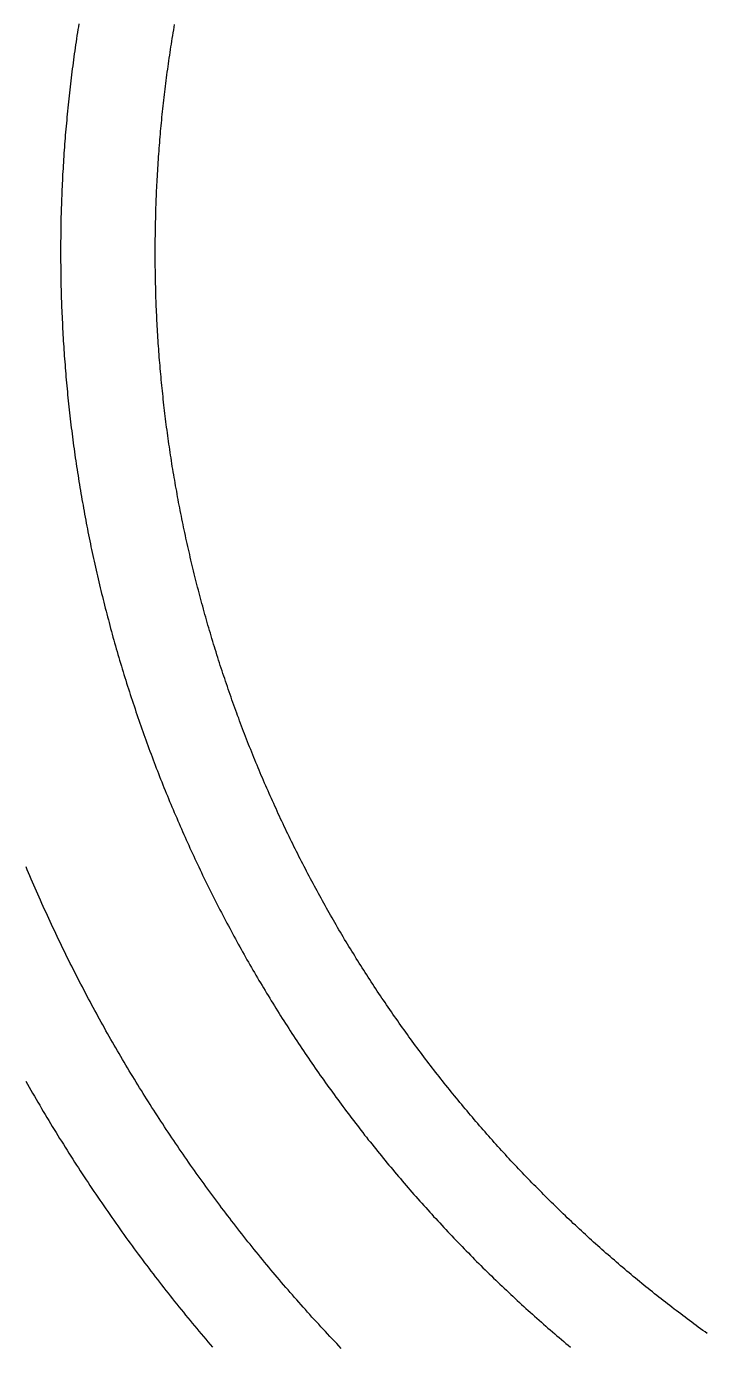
# Model space of a CAD drawing. Header units: inches. Extents: x -43479 to 56521, y -44741 to 59530.
# Drawn here: x 1873 to 2734, y 37830 to 39505 of the extents above; entities that cross this region are included whole.
import ezdxf

# ---------------------------------------------------------------- set-up
doc = ezdxf.new("R2010")
doc.units = ezdxf.units.IN
doc.header["$MEASUREMENT"] = 0

# ---------------------------------------------------------------- blocks, each defined once
blk = doc.blocks.new('kanishk_spiralEditV1')
for points in [[(872.5, 2433.2), (874.7, 2437.1), (876.9, 2440.9), (879.1, 2444.8), (881.3, 2448.7), (883.5, 2452.5), (885.8, 2456.4), (888, 2460.2), (890.3, 2464), (892.5, 2467.9), (894.8, 2471.7), (897.1, 2475.5), (899.3, 2479.4), (901.6, 2483.2), (903.9, 2487), (906.2, 2490.8), (908.5, 2494.6), (910.9, 2498.4), (913.2, 2502.2), (915.5, 2506), (917.9, 2509.7), (920.2, 2513.5), (922.6, 2517.3), (924.9, 2521), (927.3, 2524.8), (929.7, 2528.6), (932.1, 2532.3), (934.5, 2536.1), (936.9, 2539.8), (939.3, 2543.5), (941.7, 2547.3), (944.1, 2551), (946.6, 2554.7), (949, 2558.4), (951.5, 2562.1), (953.9, 2565.8), (956.4, 2569.5), (958.9, 2573.2), (961.4, 2576.9), (963.9, 2580.6), (966.3, 2584.2), (968.9, 2587.9), (971.4, 2591.6), (973.9, 2595.2), (976.4, 2598.9), (978.9, 2602.5), (981.5, 2606.2), (984, 2609.8), (986.6, 2613.4), (989.2, 2617.1), (991.7, 2620.7), (994.3, 2624.3), (996.9, 2627.9), (999.5, 2631.5), (1002.1, 2635.1), (1004.7, 2638.7), (1007.3, 2642.3), (1009.9, 2645.9), (1012.6, 2649.5), (1015.2, 2653), (1017.9, 2656.6), (1020.5, 2660.1), (1023.2, 2663.7), (1025.8, 2667.2), (1028.5, 2670.8), (1031.2, 2674.3), (1033.9, 2677.8), (1036.6, 2681.4), (1039.3, 2684.9), (1042, 2688.4), (1044.7, 2691.9), (1047.5, 2695.4), (1050.2, 2698.9), (1052.9, 2702.4), (1055.7, 2705.9), (1058.4, 2709.3), (1061.2, 2712.8), (1064, 2716.3), (1066.7, 2719.7), (1069.5, 2723.2), (1072.3, 2726.6), (1075.1, 2730.1), (1077.9, 2733.5), (1080.7, 2736.9), (1083.5, 2740.4), (1086.4, 2743.8), (1089.2, 2747.2), (1092, 2750.6), (1094.9, 2754), (1097.7, 2757.4), (1100.6, 2760.8), (1103.5, 2764.1), (1106.3, 2767.5), (1109.2, 2770.9)], [(939.8, 1092), (939.2, 1095.8), (938.6, 1099.6), (938, 1103.4), (937.4, 1107.2), (936.8, 1111.1), (936.3, 1114.9), (935.7, 1118.7), (935.1, 1122.5), (934.6, 1126.3), (934.1, 1130.1), (933.5, 1133.9), (933, 1137.8), (932.5, 1141.6), (932, 1145.4), (931.5, 1149.2), (931, 1153), (930.6, 1156.9), (930.1, 1160.7), (929.6, 1164.5), (929.2, 1168.3), (928.7, 1172.1), (928.3, 1176), (927.9, 1179.8), (927.5, 1183.6), (927, 1187.4), (926.6, 1191.3), (926.2, 1195.1), (925.9, 1198.9), (925.5, 1202.8), (925.1, 1206.6), (924.7, 1210.4), (924.4, 1214.2), (924, 1218.1), (923.7, 1221.9), (923.4, 1225.7), (923, 1229.6), (922.7, 1233.4), (922.4, 1237.2), (922.1, 1241.1), (921.8, 1244.9), (921.5, 1248.7), (921.3, 1252.6), (921, 1256.4), (920.7, 1260.3), (920.5, 1264.1), (920.2, 1267.9), (920, 1271.8), (919.8, 1275.6), (919.6, 1279.4), (919.3, 1283.3), (919.1, 1287.1), (918.9, 1290.9), (918.8, 1294.8), (918.6, 1298.6), (918.4, 1302.5), (918.2, 1306.3), (918.1, 1310.1), (917.9, 1314), (917.8, 1317.8), (917.7, 1321.7), (917.6, 1325.5), (917.4, 1329.3), (917.3, 1333.2), (917.2, 1337), (917.1, 1340.8), (917.1, 1344.7), (917, 1348.5), (916.9, 1352.4), (916.9, 1356.2), (916.8, 1360), (916.8, 1363.9), (916.7, 1367.7), (916.7, 1371.6), (916.7, 1375.4), (916.7, 1379.2), (916.7, 1383.1), (916.7, 1386.9), (916.7, 1390.7), (916.7, 1394.6), (916.8, 1398.4), (916.8, 1402.2), (916.8, 1406.1), (916.9, 1409.9), (917, 1413.8), (917, 1417.6), (917.1, 1421.4), (917.2, 1425.3), (917.3, 1429.1), (917.4, 1432.9), (917.5, 1436.8), (917.6, 1440.6), (917.7, 1444.4), (917.9, 1448.2), (918, 1452.1), (918.2, 1455.9), (918.3, 1459.7), (918.5, 1463.6), (918.7, 1467.4), (918.9, 1471.2), (919, 1475), (919.2, 1478.9), (919.5, 1482.7), (919.7, 1486.5), (919.9, 1490.4), (920.1, 1494.2), (920.4, 1498), (920.6, 1501.8), (920.9, 1505.6), (921.1, 1509.5), (921.4, 1513.3), (921.7, 1517.1), (922, 1520.9), (922.3, 1524.7), (922.6, 1528.6), (922.9, 1532.4), (923.2, 1536.2), (923.5, 1540), (923.9, 1543.8), (924.2, 1547.6), (924.5, 1551.4), (924.9, 1555.2), (925.3, 1559.1), (925.6, 1562.9), (926, 1566.7), (926.4, 1570.5), (926.8, 1574.3), (927.2, 1578.1), (927.6, 1581.9), (928.1, 1585.7), (928.5, 1589.5), (928.9, 1593.3), (929.4, 1597.1), (929.8, 1600.9), (930.3, 1604.7), (930.8, 1608.5), (931.2, 1612.3), (931.7, 1616.1), (932.2, 1619.9), (932.7, 1623.6), (933.2, 1627.4), (933.7, 1631.2), (934.3, 1635), (934.8, 1638.8), (935.3, 1642.6), (935.9, 1646.4), (936.5, 1650.1), (937, 1653.9), (937.6, 1657.7), (938.2, 1661.5), (938.8, 1665.3), (939.4, 1669), (940, 1672.8), (940.6, 1676.6), (941.2, 1680.3), (941.8, 1684.1), (942.5, 1687.9), (943.1, 1691.6), (943.7, 1695.4), (944.4, 1699.2), (945.1, 1702.9), (945.8, 1706.7), (946.4, 1710.4), (947.1, 1714.2), (947.8, 1717.9), (948.5, 1721.7), (949.2, 1725.4), (950, 1729.2), (950.7, 1732.9), (951.4, 1736.7), (952.2, 1740.4), (952.9, 1744.2), (953.7, 1747.9), (954.5, 1751.6), (955.2, 1755.4), (956, 1759.1), (956.8, 1762.8), (957.6, 1766.6), (958.4, 1770.3), (959.2, 1774), (960.1, 1777.8), (960.9, 1781.5), (961.7, 1785.2), (962.6, 1788.9), (963.4, 1792.6), (964.3, 1796.3), (965.2, 1800.1), (966, 1803.8), (966.9, 1807.5), (967.8, 1811.2), (968.7, 1814.9), (969.6, 1818.6), (970.5, 1822.3), (971.5, 1826), (972.4, 1829.7), (973.3, 1833.4), (974.3, 1837.1), (975.2, 1840.8), (976.2, 1844.4), (977.2, 1848.1), (978.1, 1851.8), (979.1, 1855.5), (980.1, 1859.2), (981.1, 1862.8), (982.1, 1866.5), (983.1, 1870.2), (984.2, 1873.8), (985.2, 1877.5), (986.2, 1881.2), (987.3, 1884.8), (988.3, 1888.5), (989.4, 1892.2), (990.5, 1895.8), (991.5, 1899.5), (992.6, 1903.1), (993.7, 1906.8), (994.8, 1910.4), (995.9, 1914), (997, 1917.7), (998.2, 1921.3), (999.3, 1924.9), (1000.4, 1928.6), (1001.6, 1932.2), (1002.7, 1935.8), (1003.9, 1939.5), (1005, 1943.1), (1006.2, 1946.7), (1007.4, 1950.3), (1008.6, 1953.9), (1009.8, 1957.5), (1011, 1961.1), (1012.2, 1964.7), (1013.4, 1968.3), (1014.7, 1971.9), (1015.9, 1975.5), (1017.1, 1979.1), (1018.4, 1982.7), (1019.6, 1986.3), (1020.9, 1989.9), (1022.2, 1993.5), (1023.5, 1997.1), (1024.7, 2000.6), (1026, 2004.2), (1027.3, 2007.8), (1028.6, 2011.3), (1030, 2014.9), (1031.3, 2018.5), (1032.6, 2022), (1034, 2025.6), (1035.3, 2029.1), (1036.7, 2032.7), (1038, 2036.2), (1039.4, 2039.8), (1040.8, 2043.3), (1042.1, 2046.8), (1043.5, 2050.4), (1044.9, 2053.9), (1046.3, 2057.4), (1047.7, 2061), (1049.2, 2064.5), (1050.6, 2068), (1052, 2071.5), (1053.5, 2075), (1054.9, 2078.5), (1056.4, 2082), (1057.8, 2085.5), (1059.3, 2089), (1060.8, 2092.5), (1062.3, 2096), (1063.8, 2099.5), (1065.2, 2103), (1066.8, 2106.5), (1068.3, 2110), (1069.8, 2113.4), (1071.3, 2116.9), (1072.9, 2120.4), (1074.4, 2123.8), (1075.9, 2127.3), (1077.5, 2130.8), (1079.1, 2134.2), (1080.6, 2137.7), (1082.2, 2141.1), (1083.8, 2144.6), (1085.4, 2148), (1087, 2151.4), (1088.6, 2154.9), (1090.2, 2158.3), (1091.8, 2161.7), (1093.5, 2165.2), (1095.1, 2168.6), (1096.7, 2172), (1098.4, 2175.4), (1100, 2178.8), (1101.7, 2182.2), (1103.4, 2185.6), (1105, 2189), (1106.7, 2192.4), (1108.4, 2195.8), (1110.1, 2199.2), (1111.8, 2202.6), (1113.5, 2205.9), (1115.3, 2209.3), (1117, 2212.7), (1118.7, 2216), (1120.5, 2219.4), (1122.2, 2222.8), (1124, 2226.1), (1125.7, 2229.5), (1127.5, 2232.8), (1129.3, 2236.2), (1131, 2239.5), (1132.8, 2242.8), (1134.6, 2246.2), (1136.4, 2249.5), (1138.2, 2252.8), (1140, 2256.1), (1141.9, 2259.5), (1143.7, 2262.8), (1145.5, 2266.1), (1147.4, 2269.4), (1149.2, 2272.7), (1151.1, 2276), (1152.9, 2279.3), (1154.8, 2282.6), (1156.7, 2285.8), (1158.6, 2289.1), (1160.5, 2292.4), (1162.4, 2295.7), (1164.3, 2298.9), (1166.2, 2302.2), (1168.1, 2305.5), (1170, 2308.7), (1172, 2312), (1173.9, 2315.2), (1175.8, 2318.4), (1177.8, 2321.7), (1179.7, 2324.9), (1181.7, 2328.1), (1183.7, 2331.4), (1185.7, 2334.6), (1187.6, 2337.8), (1189.6, 2341), (1191.6, 2344.2), (1193.6, 2347.4), (1195.6, 2350.6), (1197.7, 2353.8), (1199.7, 2357), (1201.7, 2360.2), (1203.8, 2363.4), (1205.8, 2366.5), (1207.8, 2369.7), (1209.9, 2372.9), (1212, 2376), (1214, 2379.2), (1216.1, 2382.4), (1218.2, 2385.5), (1220.3, 2388.6), (1222.4, 2391.8), (1224.5, 2394.9), (1226.6, 2398.1), (1228.7, 2401.2), (1230.8, 2404.3), (1232.9, 2407.4), (1235.1, 2410.5), (1237.2, 2413.6), (1239.4, 2416.7), (1241.5, 2419.8), (1243.7, 2422.9), (1245.8, 2426), (1248, 2429.1), (1250.2, 2432.2), (1252.4, 2435.3), (1254.6, 2438.3), (1256.8, 2441.4), (1259, 2444.4), (1261.2, 2447.5), (1263.4, 2450.5), (1265.6, 2453.6), (1267.9, 2456.6), (1270.1, 2459.7), (1272.3, 2462.7), (1274.6, 2465.7), (1276.8, 2468.7), (1279.1, 2471.8), (1281.4, 2474.8), (1283.6, 2477.8), (1285.9, 2480.8), (1288.2, 2483.8), (1290.5, 2486.8), (1292.8, 2489.8), (1295.1, 2492.7), (1297.4, 2495.7), (1299.7, 2498.7), (1302, 2501.7), (1304.4, 2504.6), (1306.7, 2507.6), (1309, 2510.5), (1311.4, 2513.5), (1313.7, 2516.4), (1316.1, 2519.3), (1318.4, 2522.3), (1320.8, 2525.2), (1323.2, 2528.1), (1325.6, 2531), (1328, 2533.9), (1330.3, 2536.9), (1332.7, 2539.8), (1335.2, 2542.6), (1337.6, 2545.5), (1340, 2548.4), (1342.4, 2551.3), (1344.8, 2554.2), (1347.3, 2557), (1349.7, 2559.9), (1352.2, 2562.8), (1354.6, 2565.6), (1357.1, 2568.5), (1359.5, 2571.3), (1362, 2574.1), (1364.5, 2577), (1367, 2579.8), (1369.4, 2582.6), (1371.9, 2585.4), (1374.4, 2588.2), (1376.9, 2591), (1379.4, 2593.8), (1382, 2596.6), (1384.5, 2599.4), (1387, 2602.2), (1389.5, 2605), (1392.1, 2607.8), (1394.6, 2610.5), (1397.2, 2613.3), (1399.7, 2616), (1402.3, 2618.8), (1404.9, 2621.5), (1407.4, 2624.3), (1410, 2627), (1412.6, 2629.7), (1415.2, 2632.4), (1417.8, 2635.2), (1420.4, 2637.9), (1423, 2640.6), (1425.6, 2643.3), (1428.2, 2646), (1430.8, 2648.7), (1433.5, 2651.3), (1436.1, 2654), (1438.7, 2656.7), (1441.4, 2659.4), (1444, 2662), (1446.7, 2664.7), (1449.3, 2667.3), (1452, 2670), (1454.7, 2672.6), (1457.3, 2675.2), (1460, 2677.8), (1462.7, 2680.5), (1465.4, 2683.1), (1468.1, 2685.7), (1470.8, 2688.3), (1473.5, 2690.9), (1476.2, 2693.5), (1478.9, 2696.1), (1481.7, 2698.6), (1484.4, 2701.2), (1487.1, 2703.8), (1489.9, 2706.3), (1492.6, 2708.9), (1495.4, 2711.4), (1498.1, 2714), (1500.9, 2716.5), (1503.6, 2719.1), (1506.4, 2721.6), (1509.2, 2724.1), (1512, 2726.6), (1514.8, 2729.1), (1517.5, 2731.6), (1520.3, 2734.1), (1523.1, 2736.6), (1526, 2739.1), (1528.8, 2741.6), (1531.6, 2744), (1534.4, 2746.5), (1537.2, 2749), (1540.1, 2751.4), (1542.9, 2753.9), (1545.7, 2756.3), (1548.6, 2758.7), (1551.4, 2761.2), (1554.3, 2763.6), (1557.1, 2766), (1560, 2768.4), (1562.9, 2770.8)], [(1736.2, 2753.5), (1733.4, 2751.5), (1730.6, 2749.5), (1727.8, 2747.4), (1724.9, 2745.4), (1722.1, 2743.3), (1719.3, 2741.2), (1716.5, 2739.2), (1713.7, 2737.1), (1710.9, 2735), (1708.1, 2732.9), (1705.3, 2730.8), (1702.6, 2728.7), (1699.8, 2726.6), (1697, 2724.5), (1694.2, 2722.4), (1691.5, 2720.2), (1688.7, 2718.1), (1686, 2716), (1683.2, 2713.8), (1680.4, 2711.7), (1677.7, 2709.5), (1675, 2707.4), (1672.2, 2705.2), (1669.5, 2703), (1666.8, 2700.8), (1664, 2698.7), (1661.3, 2696.5), (1658.6, 2694.3), (1655.9, 2692.1), (1653.2, 2689.9), (1650.5, 2687.6), (1647.8, 2685.4), (1645.1, 2683.2), (1642.4, 2681), (1639.7, 2678.7), (1637.1, 2676.5), (1634.4, 2674.2), (1631.7, 2672), (1629.1, 2669.7), (1626.4, 2667.5), (1623.7, 2665.2), (1621.1, 2662.9), (1618.5, 2660.6), (1615.8, 2658.3), (1613.2, 2656), (1610.5, 2653.7), (1607.9, 2651.4), (1605.3, 2649.1), (1602.7, 2646.8), (1600.1, 2644.5), (1597.5, 2642.2), (1594.8, 2639.8), (1592.2, 2637.5), (1589.7, 2635.1), (1587.1, 2632.8), (1584.5, 2630.4), (1581.9, 2628.1), (1579.3, 2625.7), (1576.8, 2623.3), (1574.2, 2621), (1571.6, 2618.6), (1569.1, 2616.2), (1566.5, 2613.8), (1564, 2611.4), (1561.4, 2609), (1558.9, 2606.6), (1556.4, 2604.2), (1553.8, 2601.7), (1551.3, 2599.3), (1548.8, 2596.9), (1546.3, 2594.4), (1543.8, 2592), (1541.3, 2589.5), (1538.8, 2587.1), (1536.3, 2584.6), (1533.8, 2582.2), (1531.3, 2579.7), (1528.8, 2577.2), (1526.4, 2574.7), (1523.9, 2572.2), (1521.4, 2569.7), (1519, 2567.2), (1516.5, 2564.7), (1514.1, 2562.2), (1511.6, 2559.7), (1509.2, 2557.2), (1506.8, 2554.7), (1504.4, 2552.2), (1501.9, 2549.6), (1499.5, 2547.1), (1497.1, 2544.5), (1494.7, 2542), (1492.3, 2539.4), (1489.9, 2536.9), (1487.5, 2534.3), (1485.1, 2531.7), (1482.8, 2529.2), (1480.4, 2526.6), (1478, 2524), (1475.6, 2521.4), (1473.3, 2518.8), (1470.9, 2516.2), (1468.6, 2513.6), (1466.2, 2511), (1463.9, 2508.4), (1461.6, 2505.7), (1459.3, 2503.1), (1456.9, 2500.5), (1454.6, 2497.8), (1452.3, 2495.2), (1450, 2492.6), (1447.7, 2489.9), (1445.4, 2487.2), (1443.1, 2484.6), (1440.8, 2481.9), (1438.6, 2479.2), (1436.3, 2476.6), (1434, 2473.9), (1431.8, 2471.2), (1429.5, 2468.5), (1427.3, 2465.8), (1425, 2463.1), (1422.8, 2460.4), (1420.5, 2457.7), (1418.3, 2455), (1416.1, 2452.2), (1413.9, 2449.5), (1411.7, 2446.8), (1409.5, 2444.1), (1407.3, 2441.3), (1405.1, 2438.6), (1402.9, 2435.8), (1400.7, 2433.1), (1398.5, 2430.3), (1396.3, 2427.5), (1394.2, 2424.8), (1392, 2422), (1389.9, 2419.2), (1387.7, 2416.4), (1385.6, 2413.7), (1383.4, 2410.9), (1381.3, 2408.1), (1379.2, 2405.3), (1377.1, 2402.5), (1374.9, 2399.6), (1372.8, 2396.8), (1370.7, 2394), (1368.6, 2391.2), (1366.5, 2388.4), (1364.4, 2385.5), (1362.4, 2382.7), (1360.3, 2379.8), (1358.2, 2377), (1356.2, 2374.1), (1354.1, 2371.3), (1352.1, 2368.4), (1350, 2365.6), (1348, 2362.7), (1345.9, 2359.8), (1343.9, 2356.9), (1341.9, 2354.1), (1339.9, 2351.2), (1337.9, 2348.3), (1335.9, 2345.4), (1333.9, 2342.5), (1331.9, 2339.6), (1329.9, 2336.7), (1327.9, 2333.8), (1325.9, 2330.8), (1324, 2327.9), (1322, 2325), (1320, 2322.1), (1318.1, 2319.1), (1316.2, 2316.2), (1314.2, 2313.2), (1312.3, 2310.3), (1310.4, 2307.3), (1308.4, 2304.4), (1306.5, 2301.4), (1304.6, 2298.5), (1302.7, 2295.5), (1300.8, 2292.5), (1298.9, 2289.5), (1297.1, 2286.6), (1295.2, 2283.6), (1293.3, 2280.6), (1291.4, 2277.6), (1289.6, 2274.6), (1287.7, 2271.6), (1285.9, 2268.6), (1284, 2265.6), (1282.2, 2262.6), (1280.4, 2259.5), (1278.6, 2256.5), (1276.7, 2253.5), (1274.9, 2250.5), (1273.1, 2247.4), (1271.3, 2244.4), (1269.5, 2241.3), (1267.8, 2238.3), (1266, 2235.2), (1264.2, 2232.2), (1262.5, 2229.1), (1260.7, 2226.1), (1258.9, 2223), (1257.2, 2219.9), (1255.5, 2216.9), (1253.7, 2213.8), (1252, 2210.7), (1250.3, 2207.6), (1248.6, 2204.5), (1246.9, 2201.4), (1245.2, 2198.3), (1243.5, 2195.2), (1241.8, 2192.1), (1240.1, 2189), (1238.4, 2185.9), (1236.7, 2182.8), (1235.1, 2179.7), (1233.4, 2176.6), (1231.8, 2173.4), (1230.1, 2170.3), (1228.5, 2167.2), (1226.9, 2164), (1225.2, 2160.9), (1223.6, 2157.8), (1222, 2154.6), (1220.4, 2151.5), (1218.8, 2148.3), (1217.2, 2145.2), (1215.6, 2142), (1214.1, 2138.8), (1212.5, 2135.7), (1210.9, 2132.5), (1209.4, 2129.3), (1207.8, 2126.1), (1206.3, 2122.9), (1204.7, 2119.8), (1203.2, 2116.6), (1201.7, 2113.4), (1200.1, 2110.2), (1198.6, 2107), (1197.1, 2103.8), (1195.6, 2100.6), (1194.1, 2097.4), (1192.6, 2094.2), (1191.2, 2090.9), (1189.7, 2087.7), (1188.2, 2084.5), (1186.8, 2081.3), (1185.3, 2078), (1183.9, 2074.8), (1182.4, 2071.6), (1181, 2068.3), (1179.6, 2065.1), (1178.1, 2061.8), (1176.7, 2058.6), (1175.3, 2055.3), (1173.9, 2052.1), (1172.5, 2048.8), (1171.1, 2045.6), (1169.8, 2042.3), (1168.4, 2039), (1167, 2035.8), (1165.7, 2032.5), (1164.3, 2029.2), (1163, 2025.9), (1161.6, 2022.7), (1160.3, 2019.4), (1159, 2016.1), (1157.7, 2012.8), (1156.3, 2009.5), (1155, 2006.2), (1153.7, 2002.9), (1152.5, 1999.6), (1151.2, 1996.3), (1149.9, 1993), (1148.6, 1989.7), (1147.4, 1986.4), (1146.1, 1983), (1144.9, 1979.7), (1143.6, 1976.4), (1142.4, 1973.1), (1141.1, 1969.7), (1139.9, 1966.4), (1138.7, 1963.1), (1137.5, 1959.7), (1136.3, 1956.4), (1135.1, 1953.1), (1133.9, 1949.7), (1132.7, 1946.4), (1131.6, 1943), (1130.4, 1939.7), (1129.2, 1936.3), (1128.1, 1932.9), (1126.9, 1929.6), (1125.8, 1926.2), (1124.7, 1922.8), (1123.5, 1919.5), (1122.4, 1916.1), (1121.3, 1912.7), (1120.2, 1909.4), (1119.1, 1906), (1118, 1902.6), (1116.9, 1899.2), (1115.9, 1895.8), (1114.8, 1892.4), (1113.7, 1889), (1112.7, 1885.6), (1111.6, 1882.3), (1110.6, 1878.9), (1109.6, 1875.5), (1108.5, 1872), (1107.5, 1868.6), (1106.5, 1865.2), (1105.5, 1861.8), (1104.5, 1858.4), (1103.5, 1855), (1102.5, 1851.6), (1101.6, 1848.2), (1100.6, 1844.7), (1099.6, 1841.3), (1098.7, 1837.9), (1097.7, 1834.5), (1096.8, 1831), (1095.8, 1827.6), (1094.9, 1824.2), (1094, 1820.7), (1093.1, 1817.3), (1092.2, 1813.8), (1091.3, 1810.4), (1090.4, 1806.9), (1089.5, 1803.5), (1088.6, 1800.1), (1087.8, 1796.6), (1086.9, 1793.1), (1086, 1789.7), (1085.2, 1786.2), (1084.4, 1782.8), (1083.5, 1779.3), (1082.7, 1775.8), (1081.9, 1772.4), (1081.1, 1768.9), (1080.3, 1765.4), (1079.5, 1762), (1078.7, 1758.5), (1077.9, 1755), (1077.1, 1751.5), (1076.3, 1748.1), (1075.6, 1744.6), (1074.8, 1741.1), (1074.1, 1737.6), (1073.3, 1734.1), (1072.6, 1730.6), (1071.9, 1727.2), (1071.2, 1723.7), (1070.5, 1720.2), (1069.8, 1716.7), (1069.1, 1713.2), (1068.4, 1709.7), (1067.7, 1706.2), (1067, 1702.7), (1066.3, 1699.2), (1065.7, 1695.7), (1065, 1692.2), (1064.4, 1688.7), (1063.8, 1685.1), (1063.1, 1681.6), (1062.5, 1678.1), (1061.9, 1674.6), (1061.3, 1671.1), (1060.7, 1667.6), (1060.1, 1664.1), (1059.5, 1660.5), (1058.9, 1657), (1058.3, 1653.5), (1057.8, 1650), (1057.2, 1646.4), (1056.7, 1642.9), (1056.1, 1639.4), (1055.6, 1635.9), (1055.1, 1632.3), (1054.6, 1628.8), (1054, 1625.3), (1053.5, 1621.7), (1053, 1618.2), (1052.5, 1614.6), (1052.1, 1611.1), (1051.6, 1607.6), (1051.1, 1604), (1050.7, 1600.5), (1050.2, 1596.9), (1049.8, 1593.4), (1049.3, 1589.8), (1048.9, 1586.3), (1048.5, 1582.8), (1048, 1579.2), (1047.6, 1575.7), (1047.2, 1572.1), (1046.8, 1568.5), (1046.5, 1565), (1046.1, 1561.4), (1045.7, 1557.9), (1045.3, 1554.3), (1045, 1550.8), (1044.6, 1547.2), (1044.3, 1543.7), (1044, 1540.1), (1043.6, 1536.5), (1043.3, 1533), (1043, 1529.4), (1042.7, 1525.8), (1042.4, 1522.3), (1042.1, 1518.7), (1041.8, 1515.1), (1041.5, 1511.6), (1041.3, 1508), (1041, 1504.4), (1040.8, 1500.9), (1040.5, 1497.3), (1040.3, 1493.7), (1040.1, 1490.2), (1039.8, 1486.6), (1039.6, 1483), (1039.4, 1479.4), (1039.2, 1475.9), (1039, 1472.3), (1038.8, 1468.7), (1038.7, 1465.1), (1038.5, 1461.6), (1038.3, 1458), (1038.2, 1454.4), (1038, 1450.8), (1037.9, 1447.2), (1037.7, 1443.7), (1037.6, 1440.1), (1037.5, 1436.5), (1037.4, 1432.9), (1037.3, 1429.3), (1037.2, 1425.8), (1037.1, 1422.2), (1037, 1418.6), (1037, 1415), (1036.9, 1411.4), (1036.8, 1407.8), (1036.8, 1404.3), (1036.7, 1400.7), (1036.7, 1397.1), (1036.7, 1393.5), (1036.7, 1389.9), (1036.6, 1386.3), (1036.6, 1382.7), (1036.6, 1379.2), (1036.6, 1375.6), (1036.7, 1372), (1036.7, 1368.4), (1036.7, 1364.8), (1036.8, 1361.2), (1036.8, 1357.6), (1036.9, 1354), (1036.9, 1350.5), (1037, 1346.9), (1037.1, 1343.3), (1037.2, 1339.7), (1037.2, 1336.1), (1037.3, 1332.5), (1037.5, 1328.9), (1037.6, 1325.3), (1037.7, 1321.8), (1037.8, 1318.2), (1038, 1314.6), (1038.1, 1311), (1038.3, 1307.4), (1038.4, 1303.8), (1038.6, 1300.2), (1038.8, 1296.6), (1038.9, 1293.1), (1039.1, 1289.5), (1039.3, 1285.9), (1039.5, 1282.3), (1039.8, 1278.7), (1040, 1275.1), (1040.2, 1271.5), (1040.4, 1268), (1040.7, 1264.4), (1040.9, 1260.8), (1041.2, 1257.2), (1041.5, 1253.6), (1041.7, 1250), (1042, 1246.5), (1042.3, 1242.9), (1042.6, 1239.3), (1042.9, 1235.7), (1043.2, 1232.1), (1043.5, 1228.5), (1043.9, 1225), (1044.2, 1221.4), (1044.5, 1217.8), (1044.9, 1214.2), (1045.2, 1210.6), (1045.6, 1207.1), (1046, 1203.5), (1046.3, 1199.9), (1046.7, 1196.3), (1047.1, 1192.8), (1047.5, 1189.2), (1047.9, 1185.6), (1048.3, 1182), (1048.8, 1178.5), (1049.2, 1174.9), (1049.6, 1171.3), (1050.1, 1167.7), (1050.5, 1164.2), (1051, 1160.6), (1051.5, 1157), (1051.9, 1153.5), (1052.4, 1149.9), (1052.9, 1146.3), (1053.4, 1142.8), (1053.9, 1139.2), (1054.4, 1135.6), (1055, 1132.1), (1055.5, 1128.5), (1056, 1124.9), (1056.6, 1121.4), (1057.1, 1117.8), (1057.7, 1114.3), (1058.2, 1110.7), (1058.8, 1107.1), (1059.4, 1103.6), (1060, 1100), (1060.6, 1096.5), (1061.2, 1092.9)], [(1272.3, 2772.3), (1269.4, 2769.3), (1266.6, 2766.3), (1263.7, 2763.2), (1260.8, 2760.2), (1258, 2757.2), (1255.1, 2754.1), (1252.3, 2751), (1249.4, 2748), (1246.6, 2744.9), (1243.8, 2741.8), (1241, 2738.8), (1238.1, 2735.7), (1235.3, 2732.6), (1232.5, 2729.5), (1229.7, 2726.4), (1227, 2723.2), (1224.2, 2720.1), (1221.4, 2717), (1218.6, 2713.9), (1215.9, 2710.7), (1213.1, 2707.6), (1210.4, 2704.5), (1207.6, 2701.3), (1204.9, 2698.1), (1202.2, 2695), (1199.4, 2691.8), (1196.7, 2688.6), (1194, 2685.4), (1191.3, 2682.2), (1188.6, 2679.1), (1185.9, 2675.9), (1183.2, 2672.6), (1180.6, 2669.4), (1177.9, 2666.2), (1175.2, 2663), (1172.6, 2659.8), (1169.9, 2656.5), (1167.3, 2653.3), (1164.6, 2650), (1162, 2646.8), (1159.4, 2643.5), (1156.8, 2640.3), (1154.2, 2637), (1151.6, 2633.7), (1149, 2630.4), (1146.4, 2627.1), (1143.8, 2623.9), (1141.2, 2620.6), (1138.6, 2617.3), (1136.1, 2613.9), (1133.5, 2610.6), (1131, 2607.3), (1128.4, 2604), (1125.9, 2600.7), (1123.4, 2597.3), (1120.8, 2594), (1118.3, 2590.6), (1115.8, 2587.3), (1113.3, 2583.9), (1110.8, 2580.6), (1108.3, 2577.2), (1105.9, 2573.8), (1103.4, 2570.4), (1100.9, 2567), (1098.5, 2563.7), (1096, 2560.3), (1093.6, 2556.9), (1091.1, 2553.5), (1088.7, 2550), (1086.3, 2546.6), (1083.8, 2543.2), (1081.4, 2539.8), (1079, 2536.3), (1076.6, 2532.9), (1074.3, 2529.5), (1071.9, 2526), (1069.5, 2522.6), (1067.1, 2519.1), (1064.8, 2515.6), (1062.4, 2512.2), (1060.1, 2508.7), (1057.7, 2505.2), (1055.4, 2501.7), (1053.1, 2498.2), (1050.7, 2494.7), (1048.4, 2491.2), (1046.1, 2487.7), (1043.8, 2484.2), (1041.5, 2480.7), (1039.3, 2477.2), (1037, 2473.7), (1034.7, 2470.1), (1032.5, 2466.6), (1030.2, 2463.1), (1028, 2459.5), (1025.7, 2456), (1023.5, 2452.4), (1021.3, 2448.9), (1019.1, 2445.3), (1016.9, 2441.7), (1014.6, 2438.2), (1012.5, 2434.6), (1010.3, 2431), (1008.1, 2427.4), (1005.9, 2423.8), (1003.8, 2420.2), (1001.6, 2416.6), (999.4, 2413), (997.3, 2409.4), (995.2, 2405.8), (993, 2402.2), (990.9, 2398.5), (988.8, 2394.9), (986.7, 2391.3), (984.6, 2387.6), (982.5, 2384), (980.4, 2380.4), (978.4, 2376.7), (976.3, 2373), (974.2, 2369.4), (972.2, 2365.7), (970.1, 2362), (968.1, 2358.4), (966.1, 2354.7), (964.1, 2351), (962, 2347.3), (960, 2343.6), (958, 2339.9), (956, 2336.2), (954.1, 2332.5), (952.1, 2328.8), (950.1, 2325.1), (948.2, 2321.4), (946.2, 2317.7), (944.3, 2313.9), (942.3, 2310.2), (940.4, 2306.5), (938.5, 2302.7), (936.6, 2299), (934.7, 2295.2), (932.8, 2291.5), (930.9, 2287.7), (929, 2284), (927.1, 2280.2), (925.2, 2276.4), (923.4, 2272.6), (921.5, 2268.9), (919.7, 2265.1), (917.8, 2261.3), (916, 2257.5), (914.2, 2253.7), (912.4, 2249.9), (910.6, 2246.1), (908.8, 2242.3), (907, 2238.5), (905.2, 2234.7), (903.4, 2230.9), (901.7, 2227), (899.9, 2223.2), (898.2, 2219.4), (896.4, 2215.6), (894.7, 2211.7), (893, 2207.9), (891.3, 2204), (889.5, 2200.2), (887.8, 2196.3), (886.1, 2192.5), (884.5, 2188.6), (882.8, 2184.8), (881.1, 2180.9), (879.5, 2177), (877.8, 2173.1), (876.2, 2169.3), (874.5, 2165.4), (872.9, 2161.5)]]:
    blk.add_lwpolyline(points)

msp = doc.modelspace()

# ---------------------------------------------------------------- linework, layer by layer
msp.add_circle((6520.5, 9529.6), 50000)

# ---------------------------------------------------------------- block references
at = {"xscale": -1, "rotation": 180}
msp.add_blockref('kanishk_spiralEditV1', (1000, 40600), dxfattribs=at)

doc.saveas('drawing.dxf')
